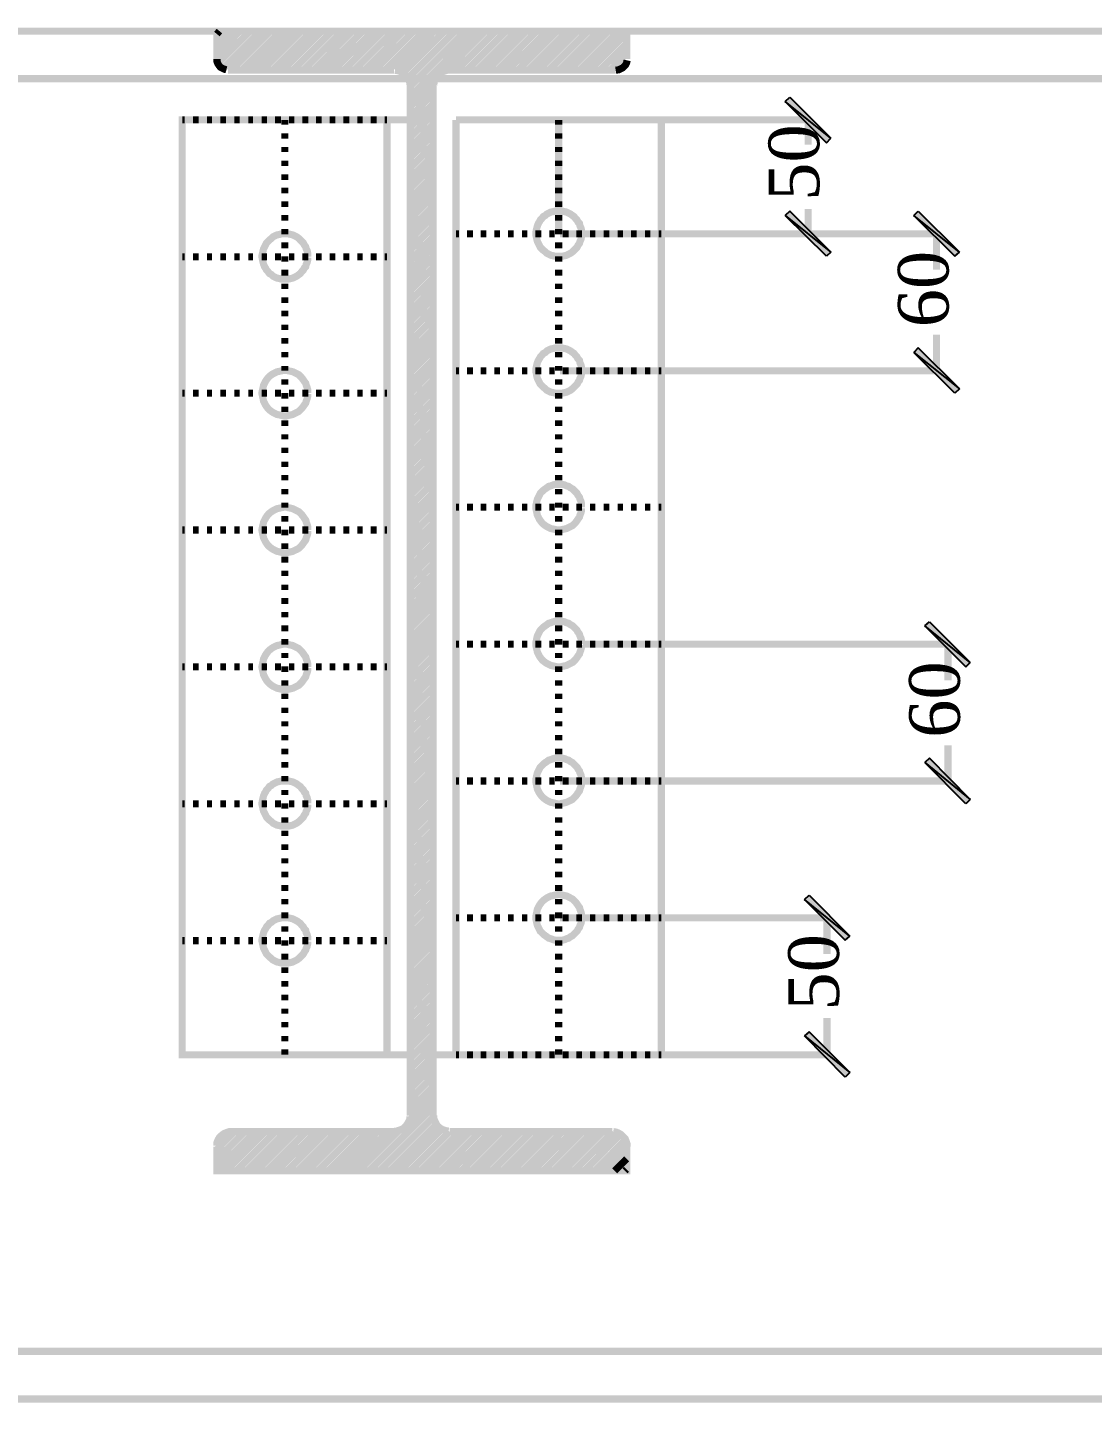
# Model space of a CAD drawing. Header units: millimetres. Extents: x 5315 to 5554, y 2783 to 3056.
# Drawn here: x 5457.22 to 5495.1, y 2848.99 to 2897.89 of the extents above; entities that cross this region are included whole.
import ezdxf

# ---------------------------------------------------------------- set-up
doc = ezdxf.new("R2010")
doc.units = ezdxf.units.MM
for name, color, linetype in [('H', 7, 'Continuous'), ('P', 7, 'Continuous'), ('T', 7, 'Continuous')]:
    doc.layers.add(name, color=color, linetype=linetype)
doc.styles.get("Standard").update_dxf_attribs({"font": 'arial.ttf'})

msp = doc.modelspace()

# ---------------------------------------------------------------- hatches: boundary and pattern name
at = {"layer": 'H', "linetype": 'Continuous'}
for points in [[(5485.793, 2893.934), (5485.634, 2893.793), (5484.188, 2895.24), (5484.347, 2895.398), (5485.793, 2893.934)], [(5485.793, 2889.895), (5485.634, 2889.736), (5484.188, 2891.183), (5484.347, 2891.359), (5485.793, 2889.895)], [(5490.362, 2889.895), (5490.22, 2889.736), (5488.756, 2891.183), (5488.898, 2891.359), (5490.362, 2889.895)], [(5490.362, 2885.027), (5490.22, 2884.868), (5488.756, 2886.332), (5488.898, 2886.473), (5490.362, 2885.027)], [(5490.767, 2875.29), (5490.609, 2875.149), (5489.144, 2876.613), (5489.303, 2876.754), (5490.767, 2875.29)], [(5490.767, 2870.439), (5490.609, 2870.281), (5489.144, 2871.745), (5489.303, 2871.903), (5490.767, 2870.439)], [(5486.463, 2865.571), (5486.322, 2865.412), (5484.858, 2866.876), (5485.017, 2867.035), (5486.463, 2865.571)], [(5486.463, 2860.703), (5486.322, 2860.544), (5484.858, 2862.008), (5485.017, 2862.167), (5486.463, 2860.703)]]:
    msp.add_hatch(color=256, dxfattribs=at).paths.add_polyline_path(points)

# ---------------------------------------------------------------- linework, layer by layer
at = {"layer": 'P', "const_width": 0.254}
for points in [[(5426.174, 2897.762), (5516.308, 2897.762)], [(5463.956, 2897.656), (5464.044, 2897.762)], [(5463.956, 2897.286), (5464.415, 2897.762)], [(5463.956, 2896.933), (5464.768, 2897.762)], [(5478.526, 2896.774), (5478.526, 2897.762), (5463.956, 2897.762), (5463.956, 2896.774)], [(5463.974, 2896.598), (5465.138, 2897.762)], [(5464.168, 2896.421), (5465.508, 2897.762)], [(5464.468, 2896.369), (5465.861, 2897.762)], [(5464.838, 2896.369), (5466.232, 2897.762)], [(5465.191, 2896.369), (5466.602, 2897.762)], [(5465.561, 2896.369), (5466.955, 2897.762)], [(5465.932, 2896.369), (5467.325, 2897.762)], [(5466.284, 2896.369), (5467.678, 2897.762)], [(5466.655, 2896.369), (5468.048, 2897.762)], [(5467.025, 2896.369), (5468.419, 2897.762)], [(5467.396, 2896.369), (5468.772, 2897.762)], [(5467.749, 2896.369), (5469.142, 2897.762)], [(5468.101, 2896.369), (5469.512, 2897.762)], [(5468.472, 2896.369), (5469.865, 2897.762)], [(5468.842, 2896.369), (5470.236, 2897.762)], [(5469.213, 2896.369), (5470.588, 2897.762)], [(5469.565, 2896.369), (5470.959, 2897.762)], [(5469.936, 2896.369), (5471.329, 2897.762)], [(5470.306, 2896.369), (5471.682, 2897.762)], [(5470.571, 2896.28), (5472.052, 2897.762)], [(5470.747, 2896.086), (5472.423, 2897.762)], [(5470.835, 2895.804), (5471.1, 2896.069), (5472.793, 2897.762)], [(5470.835, 2895.434), (5471.47, 2896.069), (5473.146, 2897.762)], [(5472.105, 2896.351), (5473.499, 2897.762)], [(5472.476, 2896.369), (5473.869, 2897.762)], [(5472.846, 2896.369), (5474.24, 2897.762)], [(5473.217, 2896.369), (5474.61, 2897.762)], [(5473.569, 2896.369), (5474.963, 2897.762)], [(5473.94, 2896.369), (5475.333, 2897.762)], [(5474.293, 2896.369), (5475.704, 2897.762)], [(5474.663, 2896.369), (5476.056, 2897.762)], [(5475.033, 2896.369), (5476.427, 2897.762)], [(5475.386, 2896.369), (5476.78, 2897.762)], [(5475.757, 2896.369), (5477.15, 2897.762)], [(5476.127, 2896.369), (5477.52, 2897.762)], [(5476.48, 2896.369), (5477.873, 2897.762)], [(5476.85, 2896.369), (5478.244, 2897.762)], [(5477.203, 2896.369), (5478.526, 2897.691)], [(5477.573, 2896.369), (5478.526, 2897.321)], [(5477.944, 2896.369), (5478.526, 2896.968)], [(5463.956, 2896.774), (5463.956, 2896.686), (5463.991, 2896.598), (5464.027, 2896.545), (5464.08, 2896.474), (5464.15, 2896.439), (5464.221, 2896.404), (5464.291, 2896.386)], [(5464.344, 2896.369), (5470.253, 2896.369)], [(5470.835, 2895.804), (5470.818, 2895.892), (5470.8, 2895.998), (5470.747, 2896.104), (5470.677, 2896.192), (5470.606, 2896.263), (5470.5, 2896.316), (5470.394, 2896.351), (5470.289, 2896.369)], [(5472.229, 2896.369), (5472.141, 2896.369), (5472.035, 2896.333), (5471.929, 2896.298), (5471.841, 2896.227), (5471.77, 2896.139), (5471.717, 2896.051), (5471.682, 2895.945), (5471.664, 2895.839)], [(5472.229, 2896.369), (5478.138, 2896.369)], [(5478.138, 2896.369), (5478.244, 2896.386), (5478.314, 2896.421), (5478.385, 2896.457), (5478.438, 2896.51), (5478.491, 2896.563), (5478.526, 2896.633), (5478.544, 2896.721)], [(5426.174, 2896.069), (5515.744, 2896.069)], [(5470.835, 2895.081), (5471.664, 2895.91)], [(5470.835, 2895.804), (5470.835, 2859.186)], [(5470.835, 2894.711), (5471.647, 2895.54)], [(5471.647, 2895.804), (5471.647, 2859.186)], [(5470.835, 2894.358), (5471.647, 2895.169)], [(5462.721, 2894.605), (5462.81, 2894.605)], [(5470.835, 2861.355), (5462.721, 2861.355), (5462.721, 2894.605), (5470.835, 2894.605)], [(5463.109, 2894.605), (5463.304, 2894.605)], [(5463.603, 2894.605), (5463.78, 2894.605)], [(5464.08, 2894.605), (5464.274, 2894.605)], [(5464.574, 2894.605), (5464.768, 2894.605)], [(5465.067, 2894.605), (5465.244, 2894.605)], [(5465.544, 2894.605), (5465.738, 2894.605)], [(5466.02, 2894.605), (5466.232, 2894.605)], [(5466.373, 2894.428), (5466.373, 2894.605)], [(5466.514, 2894.605), (5466.708, 2894.605)], [(5466.99, 2894.605), (5467.202, 2894.605)], [(5467.484, 2894.605), (5467.678, 2894.605)], [(5467.96, 2894.605), (5468.172, 2894.605)], [(5468.454, 2894.605), (5468.666, 2894.605)], [(5468.948, 2894.605), (5469.142, 2894.605)], [(5469.424, 2894.605), (5469.636, 2894.605)], [(5469.918, 2894.605), (5470.006, 2894.605)], [(5470.006, 2861.355), (5470.006, 2894.605)], [(5470.835, 2893.987), (5471.647, 2894.816)], [(5470.835, 2861.355), (5470.835, 2894.605)], [(5470.835, 2893.617), (5471.647, 2894.446)], [(5479.761, 2894.605), (5479.761, 2861.355), (5471.647, 2861.355)], [(5479.761, 2894.605), (5472.458, 2894.605)], [(5472.458, 2894.605), (5472.458, 2861.355)], [(5476.109, 2894.605), (5476.109, 2894.428)], [(5476.109, 2894.605), (5476.109, 2890.548)], [(5476.162, 2894.605), (5485.088, 2894.605)], [(5484.982, 2894.605), (5484.982, 2893.723)], [(5466.373, 2893.934), (5466.373, 2894.128)], [(5470.835, 2893.264), (5471.647, 2894.093)], [(5476.109, 2894.128), (5476.109, 2893.934)], [(5466.373, 2893.458), (5466.373, 2893.635)], [(5470.835, 2892.894), (5471.647, 2893.723)], [(5476.109, 2893.635), (5476.109, 2893.458)], [(5466.373, 2892.964), (5466.373, 2893.158)], [(5470.835, 2892.523), (5471.647, 2893.352)], [(5470.835, 2892.171), (5471.647, 2893)], [(5476.109, 2893.158), (5476.109, 2892.964)], [(5466.373, 2892.47), (5466.373, 2892.664)], [(5470.835, 2891.8), (5471.647, 2892.629)], [(5476.109, 2892.664), (5476.109, 2892.47)], [(5466.373, 2891.994), (5466.373, 2892.188)], [(5470.835, 2891.447), (5471.647, 2892.259)], [(5476.109, 2892.188), (5476.109, 2891.994)], [(5466.373, 2891.5), (5466.373, 2891.712)], [(5470.835, 2891.077), (5471.647, 2891.906)], [(5470.835, 2890.706), (5471.647, 2891.536)], [(5476.109, 2891.712), (5476.109, 2891.5)], [(5466.373, 2891.024), (5466.373, 2891.218)], [(5470.835, 2890.354), (5471.647, 2891.183)], [(5476.921, 2890.565), (5476.921, 2890.689), (5476.903, 2890.759), (5476.868, 2890.83), (5476.85, 2890.918), (5476.797, 2890.971), (5476.762, 2891.042), (5476.709, 2891.095), (5476.656, 2891.165), (5476.603, 2891.2), (5476.533, 2891.253), (5476.462, 2891.289), (5476.392, 2891.324), (5476.321, 2891.341), (5476.233, 2891.359), (5476.162, 2891.359), (5476.074, 2891.359), (5475.986, 2891.359), (5475.915, 2891.341), (5475.827, 2891.324), (5475.757, 2891.289), (5475.686, 2891.253), (5475.633, 2891.2), (5475.563, 2891.165), (5475.51, 2891.095), (5475.457, 2891.042), (5475.421, 2890.971), (5475.386, 2890.918), (5475.351, 2890.83), (5475.333, 2890.759), (5475.316, 2890.689), (5475.298, 2890.601), (5475.298, 2890.512), (5475.316, 2890.442), (5475.333, 2890.354), (5475.351, 2890.283), (5475.386, 2890.213), (5475.421, 2890.142), (5475.457, 2890.071), (5475.51, 2890.019), (5475.563, 2889.966), (5475.633, 2889.913), (5475.686, 2889.86), (5475.757, 2889.825), (5475.827, 2889.789), (5475.915, 2889.772), (5475.986, 2889.754), (5476.074, 2889.754), (5476.162, 2889.754), (5476.233, 2889.754), (5476.321, 2889.772), (5476.392, 2889.789), (5476.462, 2889.825), (5476.533, 2889.86), (5476.603, 2889.913), (5476.656, 2889.966), (5476.709, 2890.019), (5476.762, 2890.071), (5476.797, 2890.142), (5476.85, 2890.213), (5476.868, 2890.283), (5476.903, 2890.354), (5476.921, 2890.442), (5476.921, 2890.512)], [(5476.109, 2891.218), (5476.109, 2891.024)], [(5484.982, 2890.548), (5484.982, 2891.43)], [(5467.184, 2889.736), (5467.184, 2889.86), (5467.166, 2889.948), (5467.131, 2890.019), (5467.114, 2890.089), (5467.061, 2890.16), (5467.025, 2890.23), (5466.972, 2890.283), (5466.919, 2890.336), (5466.867, 2890.389), (5466.796, 2890.442), (5466.725, 2890.477), (5466.655, 2890.512), (5466.584, 2890.53), (5466.496, 2890.548), (5466.426, 2890.548), (5466.337, 2890.548), (5466.249, 2890.548), (5466.179, 2890.53), (5466.09, 2890.512), (5466.02, 2890.477), (5465.949, 2890.442), (5465.896, 2890.389), (5465.826, 2890.336), (5465.773, 2890.283), (5465.72, 2890.23), (5465.685, 2890.16), (5465.649, 2890.089), (5465.614, 2890.019), (5465.597, 2889.948), (5465.579, 2889.86), (5465.561, 2889.789), (5465.561, 2889.701), (5465.579, 2889.613), (5465.597, 2889.542), (5465.614, 2889.472), (5465.649, 2889.384), (5465.685, 2889.331), (5465.72, 2889.26), (5465.773, 2889.207), (5465.826, 2889.137), (5465.896, 2889.101), (5465.949, 2889.048), (5466.02, 2889.013), (5466.09, 2888.978), (5466.179, 2888.96), (5466.249, 2888.943), (5466.337, 2888.943), (5466.426, 2888.943), (5466.496, 2888.943), (5466.584, 2888.96), (5466.655, 2888.978), (5466.725, 2889.013), (5466.796, 2889.048), (5466.867, 2889.101), (5466.919, 2889.137), (5466.972, 2889.207), (5467.025, 2889.26), (5467.061, 2889.331), (5467.114, 2889.384), (5467.131, 2889.472), (5467.166, 2889.542), (5467.184, 2889.613), (5467.184, 2889.701)], [(5466.373, 2890.53), (5466.373, 2890.724)], [(5470.835, 2889.983), (5471.647, 2890.812)], [(5472.564, 2890.548), (5472.458, 2890.548)], [(5473.058, 2890.548), (5472.846, 2890.548)], [(5473.534, 2890.548), (5473.34, 2890.548)], [(5474.028, 2890.548), (5473.816, 2890.548)], [(5474.504, 2890.548), (5474.31, 2890.548)], [(5474.998, 2890.548), (5474.804, 2890.548)], [(5475.492, 2890.548), (5475.28, 2890.548)], [(5475.968, 2890.548), (5475.774, 2890.548)], [(5476.109, 2890.724), (5476.109, 2890.53)], [(5476.162, 2890.548), (5485.088, 2890.548)], [(5476.162, 2890.548), (5489.656, 2890.548)], [(5476.462, 2890.548), (5476.25, 2890.548)], [(5476.938, 2890.548), (5476.744, 2890.548)], [(5477.415, 2890.548), (5477.221, 2890.548)], [(5477.909, 2890.548), (5477.714, 2890.548)], [(5478.402, 2890.548), (5478.208, 2890.548)], [(5478.879, 2890.548), (5478.685, 2890.548)], [(5479.373, 2890.548), (5479.179, 2890.548)], [(5479.761, 2890.548), (5479.672, 2890.548)], [(5489.55, 2890.548), (5489.55, 2889.278)], [(5466.373, 2890.036), (5466.373, 2890.248)], [(5470.835, 2889.613), (5471.647, 2890.442)], [(5470.835, 2889.242), (5471.647, 2890.089)], [(5476.109, 2890.248), (5476.109, 2890.036)], [(5462.721, 2889.736), (5462.81, 2889.736)], [(5463.109, 2889.736), (5463.304, 2889.736)], [(5463.603, 2889.736), (5463.78, 2889.736)], [(5464.08, 2889.736), (5464.274, 2889.736)], [(5464.574, 2889.736), (5464.768, 2889.736)], [(5465.067, 2889.736), (5465.244, 2889.736)], [(5465.544, 2889.736), (5465.738, 2889.736)], [(5466.02, 2889.736), (5466.232, 2889.736)], [(5466.373, 2889.56), (5466.373, 2889.754)], [(5466.514, 2889.736), (5466.708, 2889.736)], [(5466.99, 2889.736), (5467.202, 2889.736)], [(5467.484, 2889.736), (5467.678, 2889.736)], [(5467.96, 2889.736), (5468.172, 2889.736)], [(5468.454, 2889.736), (5468.666, 2889.736)], [(5468.948, 2889.736), (5469.142, 2889.736)], [(5469.424, 2889.736), (5469.636, 2889.736)], [(5469.918, 2889.736), (5470.006, 2889.736)], [(5470.835, 2888.89), (5471.647, 2889.719)], [(5476.109, 2889.754), (5476.109, 2889.56)], [(5466.373, 2889.066), (5466.373, 2889.278)], [(5470.835, 2888.537), (5471.647, 2889.348)], [(5476.109, 2889.278), (5476.109, 2889.066)], [(5466.373, 2888.59), (5466.373, 2888.784)], [(5470.835, 2888.166), (5471.647, 2888.978)], [(5470.835, 2887.796), (5471.647, 2888.625)], [(5476.109, 2888.784), (5476.109, 2888.59)], [(5466.373, 2888.096), (5466.373, 2888.29)], [(5470.835, 2887.443), (5471.647, 2888.272)], [(5476.109, 2888.29), (5476.109, 2888.096)], [(5466.373, 2887.62), (5466.373, 2887.814)], [(5470.835, 2887.073), (5471.647, 2887.902)], [(5476.109, 2887.814), (5476.109, 2887.62)], [(5466.373, 2887.126), (5466.373, 2887.32)], [(5470.835, 2886.702), (5471.647, 2887.531)], [(5470.835, 2886.332), (5471.647, 2887.161)], [(5476.109, 2887.32), (5476.109, 2887.126)], [(5466.373, 2886.65), (5466.373, 2886.844)], [(5470.835, 2885.979), (5471.647, 2886.808)], [(5476.109, 2886.844), (5476.109, 2886.65)], [(5489.55, 2885.679), (5489.55, 2886.967)], [(5466.373, 2886.156), (5466.373, 2886.35)], [(5470.835, 2885.626), (5471.647, 2886.438)], [(5476.921, 2885.697), (5476.921, 2885.821), (5476.903, 2885.891), (5476.868, 2885.962), (5476.85, 2886.05), (5476.797, 2886.103), (5476.762, 2886.173), (5476.709, 2886.226), (5476.656, 2886.297), (5476.603, 2886.332), (5476.533, 2886.385), (5476.462, 2886.42), (5476.392, 2886.456), (5476.321, 2886.473), (5476.233, 2886.491), (5476.162, 2886.491), (5476.074, 2886.491), (5475.986, 2886.491), (5475.915, 2886.473), (5475.827, 2886.456), (5475.757, 2886.42), (5475.686, 2886.385), (5475.633, 2886.332), (5475.563, 2886.297), (5475.51, 2886.226), (5475.457, 2886.173), (5475.421, 2886.103), (5475.386, 2886.05), (5475.351, 2885.962), (5475.333, 2885.891), (5475.316, 2885.821), (5475.298, 2885.732), (5475.298, 2885.644), (5475.316, 2885.574), (5475.333, 2885.485), (5475.351, 2885.415), (5475.386, 2885.344), (5475.421, 2885.274), (5475.457, 2885.203), (5475.51, 2885.15), (5475.563, 2885.097), (5475.633, 2885.044), (5475.686, 2884.991), (5475.757, 2884.956), (5475.827, 2884.921), (5475.915, 2884.903), (5475.986, 2884.886), (5476.074, 2884.886), (5476.162, 2884.886), (5476.233, 2884.886), (5476.321, 2884.903), (5476.392, 2884.921), (5476.462, 2884.956), (5476.533, 2884.991), (5476.603, 2885.044), (5476.656, 2885.097), (5476.709, 2885.15), (5476.762, 2885.203), (5476.797, 2885.274), (5476.85, 2885.344), (5476.868, 2885.415), (5476.903, 2885.485), (5476.921, 2885.574), (5476.921, 2885.644)], [(5476.109, 2886.35), (5476.109, 2886.156)], [(5467.184, 2884.886), (5467.184, 2885.009), (5467.166, 2885.08), (5467.131, 2885.168), (5467.114, 2885.238), (5467.061, 2885.309), (5467.025, 2885.362), (5466.972, 2885.432), (5466.919, 2885.485), (5466.867, 2885.538), (5466.796, 2885.574), (5466.725, 2885.609), (5466.655, 2885.644), (5466.584, 2885.662), (5466.496, 2885.679), (5466.426, 2885.697), (5466.337, 2885.697), (5466.249, 2885.679), (5466.179, 2885.662), (5466.09, 2885.644), (5466.02, 2885.609), (5465.949, 2885.574), (5465.896, 2885.538), (5465.826, 2885.485), (5465.773, 2885.432), (5465.72, 2885.362), (5465.685, 2885.309), (5465.649, 2885.238), (5465.614, 2885.168), (5465.597, 2885.08), (5465.579, 2885.009), (5465.561, 2884.921), (5465.561, 2884.85), (5465.579, 2884.762), (5465.597, 2884.692), (5465.614, 2884.603), (5465.649, 2884.533), (5465.685, 2884.462), (5465.72, 2884.409), (5465.773, 2884.339), (5465.826, 2884.286), (5465.896, 2884.233), (5465.949, 2884.198), (5466.02, 2884.162), (5466.09, 2884.127), (5466.179, 2884.11), (5466.249, 2884.092), (5466.337, 2884.074), (5466.426, 2884.074), (5466.496, 2884.092), (5466.584, 2884.11), (5466.655, 2884.127), (5466.725, 2884.162), (5466.796, 2884.198), (5466.867, 2884.233), (5466.919, 2884.286), (5466.972, 2884.339), (5467.025, 2884.409), (5467.061, 2884.462), (5467.114, 2884.533), (5467.131, 2884.603), (5467.166, 2884.692), (5467.184, 2884.762), (5467.184, 2884.85)], [(5466.373, 2885.679), (5466.373, 2885.856)], [(5470.835, 2885.256), (5471.647, 2886.067)], [(5470.835, 2884.886), (5471.647, 2885.715)], [(5472.564, 2885.679), (5472.458, 2885.679)], [(5473.058, 2885.679), (5472.846, 2885.679)], [(5473.534, 2885.679), (5473.34, 2885.679)], [(5474.028, 2885.679), (5473.816, 2885.679)], [(5474.504, 2885.679), (5474.31, 2885.679)], [(5474.998, 2885.679), (5474.804, 2885.679)], [(5475.492, 2885.679), (5475.28, 2885.679)], [(5475.968, 2885.679), (5475.774, 2885.679)], [(5476.109, 2885.856), (5476.109, 2885.679)], [(5476.162, 2885.679), (5489.656, 2885.679)], [(5476.462, 2885.679), (5476.25, 2885.679)], [(5476.938, 2885.679), (5476.744, 2885.679)], [(5477.415, 2885.679), (5477.221, 2885.679)], [(5477.909, 2885.679), (5477.714, 2885.679)], [(5478.402, 2885.679), (5478.208, 2885.679)], [(5478.879, 2885.679), (5478.685, 2885.679)], [(5479.373, 2885.679), (5479.179, 2885.679)], [(5479.761, 2885.679), (5479.672, 2885.679)], [(5466.373, 2885.186), (5466.373, 2885.38)], [(5470.835, 2884.515), (5471.647, 2885.344)], [(5476.109, 2885.38), (5476.109, 2885.186)], [(5462.721, 2884.886), (5462.81, 2884.886)], [(5463.109, 2884.886), (5463.304, 2884.886)], [(5463.603, 2884.886), (5463.78, 2884.886)], [(5464.08, 2884.886), (5464.274, 2884.886)], [(5464.574, 2884.886), (5464.768, 2884.886)], [(5465.067, 2884.886), (5465.244, 2884.886)], [(5465.544, 2884.886), (5465.738, 2884.886)], [(5466.02, 2884.886), (5466.232, 2884.886)], [(5466.373, 2884.692), (5466.373, 2884.886)], [(5466.514, 2884.886), (5466.708, 2884.886)], [(5466.99, 2884.886), (5467.202, 2884.886)], [(5467.484, 2884.886), (5467.678, 2884.886)], [(5467.96, 2884.886), (5468.172, 2884.886)], [(5468.454, 2884.886), (5468.666, 2884.886)], [(5468.948, 2884.886), (5469.142, 2884.886)], [(5469.424, 2884.886), (5469.636, 2884.886)], [(5469.918, 2884.886), (5470.006, 2884.886)], [(5470.835, 2884.162), (5471.647, 2884.991)], [(5470.835, 2883.792), (5471.647, 2884.621)], [(5476.109, 2884.886), (5476.109, 2884.692)], [(5466.373, 2884.215), (5466.373, 2884.409)], [(5470.835, 2883.422), (5471.647, 2884.251)], [(5476.109, 2884.409), (5476.109, 2884.215)], [(5466.373, 2883.721), (5466.373, 2883.916)], [(5470.835, 2883.069), (5471.647, 2883.898)], [(5476.109, 2883.916), (5476.109, 2883.721)], [(5466.373, 2883.245), (5466.373, 2883.422)], [(5470.835, 2882.698), (5471.647, 2883.527)], [(5470.835, 2882.346), (5471.647, 2883.157)], [(5476.109, 2883.422), (5476.109, 2883.245)], [(5466.373, 2882.751), (5466.373, 2882.945)], [(5470.835, 2881.975), (5471.647, 2882.804)], [(5476.109, 2882.945), (5476.109, 2882.751)], [(5466.373, 2882.257), (5466.373, 2882.451)], [(5470.835, 2881.605), (5471.647, 2882.434)], [(5476.109, 2882.451), (5476.109, 2882.257)], [(5466.373, 2881.781), (5466.373, 2881.975)], [(5470.835, 2881.252), (5471.647, 2882.081)], [(5470.835, 2880.882), (5471.647, 2881.711)], [(5476.109, 2881.975), (5476.109, 2881.781)], [(5466.373, 2881.287), (5466.373, 2881.481)], [(5470.835, 2880.511), (5471.647, 2881.34)], [(5476.921, 2880.829), (5476.921, 2880.952), (5476.903, 2881.04), (5476.868, 2881.111), (5476.85, 2881.181), (5476.797, 2881.252), (5476.762, 2881.323), (5476.709, 2881.376), (5476.656, 2881.428), (5476.603, 2881.481), (5476.533, 2881.517), (5476.462, 2881.57), (5476.392, 2881.587), (5476.321, 2881.622), (5476.233, 2881.64), (5476.162, 2881.64), (5476.074, 2881.64), (5475.986, 2881.64), (5475.915, 2881.622), (5475.827, 2881.587), (5475.757, 2881.57), (5475.686, 2881.517), (5475.633, 2881.481), (5475.563, 2881.428), (5475.51, 2881.376), (5475.457, 2881.323), (5475.421, 2881.252), (5475.386, 2881.181), (5475.351, 2881.111), (5475.333, 2881.04), (5475.316, 2880.952), (5475.298, 2880.882), (5475.298, 2880.793), (5475.316, 2880.705), (5475.333, 2880.635), (5475.351, 2880.546), (5475.386, 2880.476), (5475.421, 2880.405), (5475.457, 2880.352), (5475.51, 2880.282), (5475.563, 2880.229), (5475.633, 2880.176), (5475.686, 2880.141), (5475.757, 2880.106), (5475.827, 2880.07), (5475.915, 2880.053), (5475.986, 2880.035), (5476.074, 2880.017), (5476.162, 2880.017), (5476.233, 2880.035), (5476.321, 2880.053), (5476.392, 2880.07), (5476.462, 2880.106), (5476.533, 2880.141), (5476.603, 2880.176), (5476.656, 2880.229), (5476.709, 2880.282), (5476.762, 2880.352), (5476.797, 2880.405), (5476.85, 2880.476), (5476.868, 2880.546), (5476.903, 2880.635), (5476.921, 2880.705), (5476.921, 2880.793)], [(5476.109, 2881.481), (5476.109, 2881.287)], [(5467.184, 2880.017), (5467.184, 2880.141), (5467.166, 2880.211), (5467.131, 2880.3), (5467.114, 2880.37), (5467.061, 2880.441), (5467.025, 2880.494), (5466.972, 2880.564), (5466.919, 2880.617), (5466.867, 2880.67), (5466.796, 2880.705), (5466.725, 2880.741), (5466.655, 2880.776), (5466.584, 2880.793), (5466.496, 2880.811), (5466.426, 2880.829), (5466.337, 2880.829), (5466.249, 2880.811), (5466.179, 2880.793), (5466.09, 2880.776), (5466.02, 2880.741), (5465.949, 2880.705), (5465.896, 2880.67), (5465.826, 2880.617), (5465.773, 2880.564), (5465.72, 2880.494), (5465.685, 2880.441), (5465.649, 2880.37), (5465.614, 2880.3), (5465.597, 2880.211), (5465.579, 2880.141), (5465.561, 2880.053), (5465.561, 2879.982), (5465.579, 2879.894), (5465.597, 2879.823), (5465.614, 2879.735), (5465.649, 2879.665), (5465.685, 2879.594), (5465.72, 2879.541), (5465.773, 2879.471), (5465.826, 2879.418), (5465.896, 2879.365), (5465.949, 2879.329), (5466.02, 2879.294), (5466.09, 2879.259), (5466.179, 2879.241), (5466.249, 2879.224), (5466.337, 2879.206), (5466.426, 2879.206), (5466.496, 2879.224), (5466.584, 2879.241), (5466.655, 2879.259), (5466.725, 2879.294), (5466.796, 2879.329), (5466.867, 2879.365), (5466.919, 2879.418), (5466.972, 2879.471), (5467.025, 2879.541), (5467.061, 2879.594), (5467.114, 2879.665), (5467.131, 2879.735), (5467.166, 2879.823), (5467.184, 2879.894), (5467.184, 2879.982)], [(5466.373, 2880.811), (5466.373, 2880.987)], [(5470.835, 2880.158), (5471.647, 2880.987)], [(5472.564, 2880.829), (5472.458, 2880.829)], [(5473.058, 2880.829), (5472.846, 2880.829)], [(5473.534, 2880.829), (5473.34, 2880.829)], [(5474.028, 2880.829), (5473.816, 2880.829)], [(5474.504, 2880.829), (5474.31, 2880.829)], [(5474.998, 2880.829), (5474.804, 2880.829)], [(5475.492, 2880.829), (5475.28, 2880.829)], [(5475.968, 2880.829), (5475.774, 2880.829)], [(5476.109, 2880.987), (5476.109, 2880.811)], [(5476.462, 2880.829), (5476.25, 2880.829)], [(5476.938, 2880.829), (5476.744, 2880.829)], [(5477.415, 2880.829), (5477.221, 2880.829)], [(5477.909, 2880.829), (5477.714, 2880.829)], [(5478.402, 2880.829), (5478.208, 2880.829)], [(5478.879, 2880.829), (5478.685, 2880.829)], [(5479.373, 2880.829), (5479.179, 2880.829)], [(5479.761, 2880.829), (5479.672, 2880.829)], [(5466.373, 2880.317), (5466.373, 2880.511)], [(5470.835, 2879.788), (5471.647, 2880.617)], [(5470.835, 2879.435), (5471.647, 2880.247)], [(5476.109, 2880.511), (5476.109, 2880.317)], [(5462.721, 2880.017), (5462.81, 2880.017)], [(5463.109, 2880.017), (5463.304, 2880.017)], [(5463.603, 2880.017), (5463.78, 2880.017)], [(5464.08, 2880.017), (5464.274, 2880.017)], [(5464.574, 2880.017), (5464.768, 2880.017)], [(5465.067, 2880.017), (5465.244, 2880.017)], [(5465.544, 2880.017), (5465.738, 2880.017)], [(5466.02, 2880.017), (5466.232, 2880.017)], [(5466.373, 2879.823), (5466.373, 2880.035)], [(5466.514, 2880.017), (5466.708, 2880.017)], [(5466.99, 2880.017), (5467.202, 2880.017)], [(5467.484, 2880.017), (5467.678, 2880.017)], [(5467.96, 2880.017), (5468.172, 2880.017)], [(5468.454, 2880.017), (5468.666, 2880.017)], [(5468.948, 2880.017), (5469.142, 2880.017)], [(5469.424, 2880.017), (5469.636, 2880.017)], [(5469.918, 2880.017), (5470.006, 2880.017)], [(5470.835, 2879.065), (5471.647, 2879.894)], [(5476.109, 2880.035), (5476.109, 2879.823)], [(5466.373, 2879.347), (5466.373, 2879.541)], [(5470.835, 2878.694), (5471.647, 2879.523)], [(5476.109, 2879.541), (5476.109, 2879.347)], [(5466.373, 2878.853), (5466.373, 2879.065)], [(5470.835, 2878.342), (5471.647, 2879.171)], [(5470.835, 2877.971), (5471.647, 2878.8)], [(5476.109, 2879.065), (5476.109, 2878.853)], [(5466.373, 2878.377), (5466.373, 2878.571)], [(5470.835, 2877.601), (5471.647, 2878.43)], [(5476.109, 2878.571), (5476.109, 2878.377)], [(5466.373, 2877.883), (5466.373, 2878.077)], [(5470.835, 2877.23), (5471.647, 2878.077)], [(5476.109, 2878.077), (5476.109, 2877.883)], [(5466.373, 2877.389), (5466.373, 2877.601)], [(5470.835, 2876.878), (5471.647, 2877.707)], [(5470.835, 2876.525), (5471.647, 2877.336)], [(5476.109, 2877.601), (5476.109, 2877.389)], [(5466.373, 2876.913), (5466.373, 2877.107)], [(5470.835, 2876.154), (5471.647, 2876.966)], [(5476.109, 2877.107), (5476.109, 2876.913)], [(5466.373, 2876.419), (5466.373, 2876.631)], [(5470.835, 2875.784), (5471.647, 2876.613)], [(5476.921, 2875.96), (5476.921, 2876.084), (5476.903, 2876.172), (5476.868, 2876.243), (5476.85, 2876.313), (5476.797, 2876.384), (5476.762, 2876.454), (5476.709, 2876.507), (5476.656, 2876.56), (5476.603, 2876.613), (5476.533, 2876.648), (5476.462, 2876.701), (5476.392, 2876.719), (5476.321, 2876.754), (5476.233, 2876.772), (5476.162, 2876.772), (5476.074, 2876.772), (5475.986, 2876.772), (5475.915, 2876.754), (5475.827, 2876.719), (5475.757, 2876.701), (5475.686, 2876.648), (5475.633, 2876.613), (5475.563, 2876.56), (5475.51, 2876.507), (5475.457, 2876.454), (5475.421, 2876.384), (5475.386, 2876.313), (5475.351, 2876.243), (5475.333, 2876.172), (5475.316, 2876.084), (5475.298, 2876.013), (5475.298, 2875.925), (5475.316, 2875.837), (5475.333, 2875.766), (5475.351, 2875.678), (5475.386, 2875.608), (5475.421, 2875.537), (5475.457, 2875.484), (5475.51, 2875.414), (5475.563, 2875.361), (5475.633, 2875.308), (5475.686, 2875.272), (5475.757, 2875.237), (5475.827, 2875.202), (5475.915, 2875.184), (5475.986, 2875.167), (5476.074, 2875.149), (5476.162, 2875.149), (5476.233, 2875.167), (5476.321, 2875.184), (5476.392, 2875.202), (5476.462, 2875.237), (5476.533, 2875.272), (5476.603, 2875.308), (5476.656, 2875.361), (5476.709, 2875.414), (5476.762, 2875.484), (5476.797, 2875.537), (5476.85, 2875.608), (5476.868, 2875.678), (5476.903, 2875.766), (5476.921, 2875.837), (5476.921, 2875.925)], [(5476.109, 2876.631), (5476.109, 2876.419)], [(5467.184, 2875.149), (5467.184, 2875.272), (5467.166, 2875.343), (5467.131, 2875.431), (5467.114, 2875.502), (5467.061, 2875.572), (5467.025, 2875.625), (5466.972, 2875.696), (5466.919, 2875.749), (5466.867, 2875.802), (5466.796, 2875.837), (5466.725, 2875.872), (5466.655, 2875.907), (5466.584, 2875.925), (5466.496, 2875.943), (5466.426, 2875.96), (5466.337, 2875.96), (5466.249, 2875.943), (5466.179, 2875.925), (5466.09, 2875.907), (5466.02, 2875.872), (5465.949, 2875.837), (5465.896, 2875.802), (5465.826, 2875.749), (5465.773, 2875.696), (5465.72, 2875.625), (5465.685, 2875.572), (5465.649, 2875.502), (5465.614, 2875.431), (5465.597, 2875.343), (5465.579, 2875.272), (5465.561, 2875.184), (5465.561, 2875.114), (5465.579, 2875.026), (5465.597, 2874.955), (5465.614, 2874.867), (5465.649, 2874.796), (5465.685, 2874.726), (5465.72, 2874.673), (5465.773, 2874.602), (5465.826, 2874.549), (5465.896, 2874.496), (5465.949, 2874.461), (5466.02, 2874.426), (5466.09, 2874.391), (5466.179, 2874.373), (5466.249, 2874.355), (5466.337, 2874.338), (5466.426, 2874.338), (5466.496, 2874.355), (5466.584, 2874.373), (5466.655, 2874.391), (5466.725, 2874.426), (5466.796, 2874.461), (5466.867, 2874.496), (5466.919, 2874.549), (5466.972, 2874.602), (5467.025, 2874.673), (5467.061, 2874.726), (5467.114, 2874.796), (5467.131, 2874.867), (5467.166, 2874.955), (5467.184, 2875.026), (5467.184, 2875.114)], [(5466.373, 2875.943), (5466.373, 2876.137)], [(5470.835, 2875.414), (5471.647, 2876.26)], [(5470.835, 2875.061), (5471.647, 2875.89)], [(5472.564, 2875.96), (5472.458, 2875.96)], [(5473.058, 2875.96), (5472.846, 2875.96)], [(5473.534, 2875.96), (5473.34, 2875.96)], [(5474.028, 2875.96), (5473.816, 2875.96)], [(5474.504, 2875.96), (5474.31, 2875.96)], [(5474.998, 2875.96), (5474.804, 2875.96)], [(5475.492, 2875.96), (5475.28, 2875.96)], [(5475.968, 2875.96), (5475.774, 2875.96)], [(5476.109, 2876.137), (5476.109, 2875.943)], [(5476.462, 2875.96), (5476.25, 2875.96)], [(5476.938, 2875.96), (5476.744, 2875.96)], [(5476.974, 2875.96), (5490.044, 2875.96)], [(5477.415, 2875.96), (5477.221, 2875.96)], [(5477.909, 2875.96), (5477.714, 2875.96)], [(5478.402, 2875.96), (5478.208, 2875.96)], [(5478.879, 2875.96), (5478.685, 2875.96)], [(5479.373, 2875.96), (5479.179, 2875.96)], [(5479.761, 2875.96), (5479.672, 2875.96)], [(5489.956, 2875.96), (5489.956, 2874.673)], [(5466.373, 2875.466), (5466.373, 2875.643)], [(5470.835, 2874.69), (5471.647, 2875.519)], [(5476.109, 2875.643), (5476.109, 2875.466)], [(5462.721, 2875.149), (5462.81, 2875.149)], [(5463.109, 2875.149), (5463.304, 2875.149)], [(5463.603, 2875.149), (5463.78, 2875.149)], [(5464.08, 2875.149), (5464.274, 2875.149)], [(5464.574, 2875.149), (5464.768, 2875.149)], [(5465.067, 2875.149), (5465.244, 2875.149)], [(5465.544, 2875.149), (5465.738, 2875.149)], [(5466.02, 2875.149), (5466.232, 2875.149)], [(5466.373, 2874.973), (5466.373, 2875.167)], [(5466.514, 2875.149), (5466.708, 2875.149)], [(5466.99, 2875.149), (5467.202, 2875.149)], [(5467.484, 2875.149), (5467.678, 2875.149)], [(5467.96, 2875.149), (5468.172, 2875.149)], [(5468.454, 2875.149), (5468.666, 2875.149)], [(5468.948, 2875.149), (5469.142, 2875.149)], [(5469.424, 2875.149), (5469.636, 2875.149)], [(5469.918, 2875.149), (5470.006, 2875.149)], [(5470.835, 2874.32), (5471.647, 2875.149)], [(5476.109, 2875.167), (5476.109, 2874.973)], [(5466.373, 2874.479), (5466.373, 2874.673)], [(5470.835, 2873.967), (5471.647, 2874.796)], [(5470.835, 2873.614), (5471.647, 2874.426)], [(5476.109, 2874.673), (5476.109, 2874.479)], [(5466.373, 2874.002), (5466.373, 2874.196)], [(5470.835, 2873.244), (5471.647, 2874.055)], [(5476.109, 2874.196), (5476.109, 2874.002)], [(5466.373, 2873.509), (5466.373, 2873.703)], [(5470.835, 2872.874), (5471.647, 2873.703)], [(5476.109, 2873.703), (5476.109, 2873.509)], [(5466.373, 2873.032), (5466.373, 2873.209)], [(5470.835, 2872.503), (5471.647, 2873.332)], [(5470.835, 2872.15), (5471.647, 2872.979)], [(5476.109, 2873.209), (5476.109, 2873.032)], [(5466.373, 2872.538), (5466.373, 2872.732)], [(5470.835, 2871.78), (5471.647, 2872.609)], [(5476.109, 2872.732), (5476.109, 2872.538)], [(5466.373, 2872.045), (5466.373, 2872.239)], [(5470.835, 2871.41), (5471.647, 2872.239)], [(5476.921, 2871.092), (5476.921, 2871.216), (5476.903, 2871.304), (5476.868, 2871.374), (5476.85, 2871.445), (5476.797, 2871.515), (5476.762, 2871.586), (5476.709, 2871.639), (5476.656, 2871.692), (5476.603, 2871.745), (5476.533, 2871.78), (5476.462, 2871.833), (5476.392, 2871.851), (5476.321, 2871.886), (5476.233, 2871.903), (5476.162, 2871.903), (5476.074, 2871.903), (5475.986, 2871.903), (5475.915, 2871.886), (5475.827, 2871.851), (5475.757, 2871.833), (5475.686, 2871.78), (5475.633, 2871.745), (5475.563, 2871.692), (5475.51, 2871.639), (5475.457, 2871.586), (5475.421, 2871.515), (5475.386, 2871.445), (5475.351, 2871.374), (5475.333, 2871.304), (5475.316, 2871.216), (5475.298, 2871.145), (5475.298, 2871.057), (5475.316, 2870.969), (5475.333, 2870.898), (5475.351, 2870.81), (5475.386, 2870.739), (5475.421, 2870.669), (5475.457, 2870.616), (5475.51, 2870.545), (5475.563, 2870.492), (5475.633, 2870.439), (5475.686, 2870.404), (5475.757, 2870.369), (5475.827, 2870.334), (5475.915, 2870.316), (5475.986, 2870.298), (5476.074, 2870.281), (5476.162, 2870.281), (5476.233, 2870.298), (5476.321, 2870.316), (5476.392, 2870.334), (5476.462, 2870.369), (5476.533, 2870.404), (5476.603, 2870.439), (5476.656, 2870.492), (5476.709, 2870.545), (5476.762, 2870.616), (5476.797, 2870.669), (5476.85, 2870.739), (5476.868, 2870.81), (5476.903, 2870.898), (5476.921, 2870.969), (5476.921, 2871.057)], [(5476.109, 2872.239), (5476.109, 2872.045)], [(5489.956, 2871.092), (5489.956, 2872.362)], [(5466.373, 2871.568), (5466.373, 2871.762)], [(5470.835, 2871.057), (5471.647, 2871.886)], [(5470.835, 2870.686), (5471.647, 2871.515)], [(5476.109, 2871.762), (5476.109, 2871.568)], [(5467.184, 2870.298), (5467.184, 2870.422), (5467.166, 2870.492), (5467.131, 2870.563), (5467.114, 2870.651), (5467.061, 2870.704), (5467.025, 2870.775), (5466.972, 2870.827), (5466.919, 2870.898), (5466.867, 2870.933), (5466.796, 2870.986), (5466.725, 2871.021), (5466.655, 2871.057), (5466.584, 2871.074), (5466.496, 2871.092), (5466.426, 2871.092), (5466.337, 2871.092), (5466.249, 2871.092), (5466.179, 2871.074), (5466.09, 2871.057), (5466.02, 2871.021), (5465.949, 2870.986), (5465.896, 2870.933), (5465.826, 2870.898), (5465.773, 2870.827), (5465.72, 2870.775), (5465.685, 2870.704), (5465.649, 2870.651), (5465.614, 2870.563), (5465.597, 2870.492), (5465.579, 2870.422), (5465.561, 2870.334), (5465.561, 2870.245), (5465.579, 2870.175), (5465.597, 2870.087), (5465.614, 2870.016), (5465.649, 2869.946), (5465.685, 2869.875), (5465.72, 2869.804), (5465.773, 2869.751), (5465.826, 2869.699), (5465.896, 2869.646), (5465.949, 2869.593), (5466.02, 2869.557), (5466.09, 2869.522), (5466.179, 2869.505), (5466.249, 2869.487), (5466.337, 2869.487), (5466.426, 2869.487), (5466.496, 2869.487), (5466.584, 2869.505), (5466.655, 2869.522), (5466.725, 2869.557), (5466.796, 2869.593), (5466.867, 2869.646), (5466.919, 2869.699), (5466.972, 2869.751), (5467.025, 2869.804), (5467.061, 2869.875), (5467.114, 2869.946), (5467.131, 2870.016), (5467.166, 2870.087), (5467.184, 2870.175), (5467.184, 2870.245)], [(5466.373, 2871.074), (5466.373, 2871.268)], [(5470.835, 2870.334), (5471.647, 2871.145)], [(5472.564, 2871.092), (5472.458, 2871.092)], [(5473.058, 2871.092), (5472.846, 2871.092)], [(5473.534, 2871.092), (5473.34, 2871.092)], [(5474.028, 2871.092), (5473.816, 2871.092)], [(5474.504, 2871.092), (5474.31, 2871.092)], [(5474.998, 2871.092), (5474.804, 2871.092)], [(5475.492, 2871.092), (5475.28, 2871.092)], [(5475.968, 2871.092), (5475.774, 2871.092)], [(5476.109, 2871.268), (5476.109, 2871.074)], [(5476.162, 2871.092), (5490.044, 2871.092)], [(5476.462, 2871.092), (5476.25, 2871.092)], [(5476.938, 2871.092), (5476.744, 2871.092)], [(5477.415, 2871.092), (5477.221, 2871.092)], [(5477.909, 2871.092), (5477.714, 2871.092)], [(5478.402, 2871.092), (5478.208, 2871.092)], [(5478.879, 2871.092), (5478.685, 2871.092)], [(5479.373, 2871.092), (5479.179, 2871.092)], [(5479.761, 2871.092), (5479.672, 2871.092)], [(5466.373, 2870.598), (5466.373, 2870.775)], [(5470.835, 2869.963), (5471.647, 2870.792)], [(5470.835, 2869.593), (5471.647, 2870.422)], [(5476.109, 2870.775), (5476.109, 2870.598)], [(5462.721, 2870.281), (5462.81, 2870.281)], [(5463.109, 2870.281), (5463.304, 2870.281)], [(5463.603, 2870.281), (5463.78, 2870.281)], [(5464.08, 2870.281), (5464.274, 2870.281)], [(5464.574, 2870.281), (5464.768, 2870.281)], [(5465.067, 2870.281), (5465.244, 2870.281)], [(5465.544, 2870.281), (5465.738, 2870.281)], [(5466.02, 2870.281), (5466.232, 2870.281)], [(5466.373, 2870.104), (5466.373, 2870.298)], [(5466.514, 2870.281), (5466.708, 2870.281)], [(5466.99, 2870.281), (5467.202, 2870.281)], [(5467.484, 2870.281), (5467.678, 2870.281)], [(5467.96, 2870.281), (5468.172, 2870.281)], [(5468.454, 2870.281), (5468.666, 2870.281)], [(5468.948, 2870.281), (5469.142, 2870.281)], [(5469.424, 2870.281), (5469.636, 2870.281)], [(5469.918, 2870.281), (5470.006, 2870.281)], [(5470.835, 2869.24), (5471.647, 2870.069)], [(5476.109, 2870.298), (5476.109, 2870.104)], [(5466.373, 2869.61), (5466.373, 2869.804)], [(5470.835, 2868.87), (5471.647, 2869.699)], [(5476.109, 2869.804), (5476.109, 2869.61)], [(5466.373, 2869.134), (5466.373, 2869.328)], [(5470.835, 2868.499), (5471.647, 2869.328)], [(5470.835, 2868.146), (5471.647, 2868.975)], [(5476.109, 2869.328), (5476.109, 2869.134)], [(5466.373, 2868.64), (5466.373, 2868.834)], [(5470.835, 2867.776), (5471.647, 2868.605)], [(5476.109, 2868.834), (5476.109, 2868.64)], [(5466.373, 2868.164), (5466.373, 2868.34)], [(5470.835, 2867.423), (5471.647, 2868.235)], [(5476.109, 2868.34), (5476.109, 2868.164)], [(5466.373, 2867.67), (5466.373, 2867.864)], [(5470.835, 2867.053), (5471.647, 2867.882)], [(5470.835, 2866.682), (5471.647, 2867.511)], [(5476.109, 2867.864), (5476.109, 2867.67)], [(5466.373, 2867.176), (5466.373, 2867.388)], [(5470.835, 2866.33), (5471.647, 2867.159)], [(5476.921, 2866.241), (5476.921, 2866.365), (5476.903, 2866.435), (5476.868, 2866.524), (5476.85, 2866.594), (5476.797, 2866.665), (5476.762, 2866.718), (5476.709, 2866.788), (5476.656, 2866.841), (5476.603, 2866.894), (5476.533, 2866.929), (5476.462, 2866.965), (5476.392, 2867), (5476.321, 2867.017), (5476.233, 2867.035), (5476.162, 2867.053), (5476.074, 2867.053), (5475.986, 2867.035), (5475.915, 2867.017), (5475.827, 2867), (5475.757, 2866.965), (5475.686, 2866.929), (5475.633, 2866.894), (5475.563, 2866.841), (5475.51, 2866.788), (5475.457, 2866.718), (5475.421, 2866.665), (5475.386, 2866.594), (5475.351, 2866.524), (5475.333, 2866.435), (5475.316, 2866.365), (5475.298, 2866.277), (5475.298, 2866.188), (5475.316, 2866.118), (5475.333, 2866.03), (5475.351, 2865.959), (5475.386, 2865.889), (5475.421, 2865.818), (5475.457, 2865.747), (5475.51, 2865.695), (5475.563, 2865.642), (5475.633, 2865.589), (5475.686, 2865.553), (5475.757, 2865.501), (5475.827, 2865.483), (5475.915, 2865.448), (5475.986, 2865.43), (5476.074, 2865.43), (5476.162, 2865.43), (5476.233, 2865.43), (5476.321, 2865.448), (5476.392, 2865.483), (5476.462, 2865.501), (5476.533, 2865.553), (5476.603, 2865.589), (5476.656, 2865.642), (5476.709, 2865.695), (5476.762, 2865.747), (5476.797, 2865.818), (5476.85, 2865.889), (5476.868, 2865.959), (5476.903, 2866.03), (5476.921, 2866.118), (5476.921, 2866.188)], [(5476.109, 2867.388), (5476.109, 2867.176)], [(5466.373, 2866.7), (5466.373, 2866.894)], [(5470.835, 2865.959), (5471.647, 2866.788)], [(5476.109, 2866.894), (5476.109, 2866.7)], [(5467.184, 2865.43), (5467.184, 2865.553), (5467.166, 2865.624), (5467.131, 2865.695), (5467.114, 2865.783), (5467.061, 2865.836), (5467.025, 2865.906), (5466.972, 2865.959), (5466.919, 2866.03), (5466.867, 2866.065), (5466.796, 2866.118), (5466.725, 2866.153), (5466.655, 2866.188), (5466.584, 2866.206), (5466.496, 2866.224), (5466.426, 2866.224), (5466.337, 2866.224), (5466.249, 2866.224), (5466.179, 2866.206), (5466.09, 2866.188), (5466.02, 2866.153), (5465.949, 2866.118), (5465.896, 2866.065), (5465.826, 2866.03), (5465.773, 2865.959), (5465.72, 2865.906), (5465.685, 2865.836), (5465.649, 2865.783), (5465.614, 2865.695), (5465.597, 2865.624), (5465.579, 2865.553), (5465.561, 2865.465), (5465.561, 2865.377), (5465.579, 2865.306), (5465.597, 2865.218), (5465.614, 2865.148), (5465.649, 2865.077), (5465.685, 2865.007), (5465.72, 2864.936), (5465.773, 2864.883), (5465.826, 2864.83), (5465.896, 2864.777), (5465.949, 2864.724), (5466.02, 2864.689), (5466.09, 2864.654), (5466.179, 2864.636), (5466.249, 2864.619), (5466.337, 2864.619), (5466.426, 2864.619), (5466.496, 2864.619), (5466.584, 2864.636), (5466.655, 2864.654), (5466.725, 2864.689), (5466.796, 2864.724), (5466.867, 2864.777), (5466.919, 2864.83), (5466.972, 2864.883), (5467.025, 2864.936), (5467.061, 2865.007), (5467.114, 2865.077), (5467.131, 2865.148), (5467.166, 2865.218), (5467.184, 2865.306), (5467.184, 2865.377)], [(5466.373, 2866.206), (5466.373, 2866.418)], [(5470.835, 2865.589), (5471.647, 2866.418)], [(5470.835, 2865.218), (5471.647, 2866.065)], [(5472.564, 2866.224), (5472.458, 2866.224)], [(5473.058, 2866.224), (5472.846, 2866.224)], [(5473.534, 2866.224), (5473.34, 2866.224)], [(5474.028, 2866.224), (5473.816, 2866.224)], [(5474.504, 2866.224), (5474.31, 2866.224)], [(5474.998, 2866.224), (5474.804, 2866.224)], [(5475.492, 2866.224), (5475.28, 2866.224)], [(5475.968, 2866.224), (5475.774, 2866.224)], [(5476.109, 2866.418), (5476.109, 2866.206)], [(5476.162, 2866.224), (5485.758, 2866.224)], [(5476.462, 2866.224), (5476.25, 2866.224)], [(5476.938, 2866.224), (5476.744, 2866.224)], [(5477.415, 2866.224), (5477.221, 2866.224)], [(5477.909, 2866.224), (5477.714, 2866.224)], [(5478.402, 2866.224), (5478.208, 2866.224)], [(5478.879, 2866.224), (5478.685, 2866.224)], [(5479.373, 2866.224), (5479.179, 2866.224)], [(5479.761, 2866.224), (5479.672, 2866.224)], [(5485.652, 2866.224), (5485.652, 2864.936)], [(5466.373, 2865.73), (5466.373, 2865.924)], [(5470.835, 2864.866), (5471.647, 2865.695)], [(5476.109, 2865.924), (5476.109, 2865.73)], [(5462.721, 2865.412), (5462.81, 2865.412)], [(5463.109, 2865.412), (5463.304, 2865.412)], [(5463.603, 2865.412), (5463.78, 2865.412)], [(5464.08, 2865.412), (5464.274, 2865.412)], [(5464.574, 2865.412), (5464.768, 2865.412)], [(5465.067, 2865.412), (5465.244, 2865.412)], [(5465.544, 2865.412), (5465.738, 2865.412)], [(5466.02, 2865.412), (5466.232, 2865.412)], [(5466.373, 2865.236), (5466.373, 2865.43)], [(5466.514, 2865.412), (5466.708, 2865.412)], [(5466.99, 2865.412), (5467.202, 2865.412)], [(5467.484, 2865.412), (5467.678, 2865.412)], [(5467.96, 2865.412), (5468.172, 2865.412)], [(5468.454, 2865.412), (5468.666, 2865.412)], [(5468.948, 2865.412), (5469.142, 2865.412)], [(5469.424, 2865.412), (5469.636, 2865.412)], [(5469.918, 2865.412), (5470.006, 2865.412)], [(5470.835, 2864.513), (5471.647, 2865.324)], [(5476.109, 2865.43), (5476.109, 2865.236)], [(5466.373, 2864.742), (5466.373, 2864.954)], [(5470.835, 2864.142), (5471.647, 2864.954)], [(5470.835, 2863.772), (5471.647, 2864.601)], [(5476.109, 2864.954), (5476.109, 2864.742)], [(5466.373, 2864.266), (5466.373, 2864.46)], [(5470.835, 2863.401), (5471.647, 2864.248)], [(5476.109, 2864.46), (5476.109, 2864.266)], [(5466.373, 2863.772), (5466.373, 2863.984)], [(5470.835, 2863.049), (5471.647, 2863.878)], [(5476.109, 2863.984), (5476.109, 2863.772)], [(5466.373, 2863.296), (5466.373, 2863.49)], [(5470.835, 2862.678), (5471.647, 2863.507)], [(5470.835, 2862.308), (5471.647, 2863.137)], [(5476.109, 2863.49), (5476.109, 2863.296)], [(5466.373, 2862.819), (5466.373, 2862.996)], [(5470.835, 2861.955), (5471.647, 2862.784)], [(5476.109, 2862.996), (5476.109, 2862.819)], [(5485.652, 2861.355), (5485.652, 2862.661)], [(5466.373, 2862.326), (5466.373, 2862.52)], [(5470.835, 2861.602), (5471.647, 2862.414)], [(5476.109, 2862.52), (5476.109, 2862.326)], [(5466.373, 2861.832), (5466.373, 2862.026)], [(5470.835, 2861.232), (5471.647, 2862.043)], [(5470.835, 2860.861), (5471.647, 2861.691)], [(5476.109, 2862.026), (5476.109, 2861.832)], [(5466.373, 2861.355), (5466.373, 2861.549)], [(5470.835, 2860.491), (5471.647, 2861.32)], [(5472.564, 2861.355), (5472.458, 2861.355)], [(5473.058, 2861.355), (5472.846, 2861.355)], [(5473.534, 2861.355), (5473.34, 2861.355)], [(5474.028, 2861.355), (5473.816, 2861.355)], [(5474.504, 2861.355), (5474.31, 2861.355)], [(5474.998, 2861.355), (5474.804, 2861.355)], [(5475.492, 2861.355), (5475.28, 2861.355)], [(5475.968, 2861.355), (5475.774, 2861.355)], [(5476.109, 2861.549), (5476.109, 2861.355)], [(5476.162, 2861.355), (5485.758, 2861.355)], [(5476.462, 2861.355), (5476.25, 2861.355)], [(5476.938, 2861.355), (5476.744, 2861.355)], [(5477.415, 2861.355), (5477.221, 2861.355)], [(5477.909, 2861.355), (5477.714, 2861.355)], [(5478.402, 2861.355), (5478.208, 2861.355)], [(5478.879, 2861.355), (5478.685, 2861.355)], [(5479.373, 2861.355), (5479.179, 2861.355)], [(5479.761, 2861.355), (5479.672, 2861.355)], [(5470.835, 2860.138), (5471.647, 2860.967)], [(5470.835, 2859.768), (5471.647, 2860.597)], [(5470.835, 2859.397), (5471.647, 2860.226)], [(5470.8, 2859.009), (5471.647, 2859.874)], [(5469.371, 2857.228), (5471.647, 2859.503)], [(5471.664, 2859.203), (5471.664, 2859.115), (5471.7, 2859.009), (5471.753, 2858.904), (5471.805, 2858.815), (5471.894, 2858.745), (5471.982, 2858.692), (5472.088, 2858.657), (5472.194, 2858.639)], [(5469.742, 2857.228), (5471.647, 2859.133)], [(5470.112, 2857.228), (5471.753, 2858.868)], [(5470.253, 2858.639), (5470.341, 2858.639), (5470.447, 2858.674), (5470.553, 2858.71), (5470.641, 2858.78), (5470.712, 2858.868), (5470.765, 2858.956), (5470.818, 2859.062), (5470.818, 2859.168)], [(5470.465, 2857.228), (5471.929, 2858.692)], [(5463.956, 2857.986), (5464.574, 2858.621)], [(5463.956, 2857.616), (5464.944, 2858.621)], [(5463.956, 2857.263), (5465.314, 2858.621)], [(5464.468, 2858.621), (5464.397, 2858.621), (5464.291, 2858.586), (5464.203, 2858.551), (5464.115, 2858.48), (5464.044, 2858.41), (5463.991, 2858.321), (5463.956, 2858.233), (5463.956, 2858.127)], [(5464.274, 2857.228), (5465.667, 2858.621)], [(5470.253, 2858.621), (5464.468, 2858.621)], [(5464.644, 2857.228), (5466.038, 2858.621)], [(5465.014, 2857.228), (5466.408, 2858.621)], [(5465.367, 2857.228), (5466.761, 2858.621)], [(5465.738, 2857.228), (5467.131, 2858.621)], [(5466.09, 2857.228), (5467.502, 2858.621)], [(5466.461, 2857.228), (5467.854, 2858.621)], [(5466.831, 2857.228), (5468.225, 2858.621)], [(5467.184, 2857.228), (5468.578, 2858.621)], [(5467.554, 2857.228), (5468.948, 2858.621)], [(5467.925, 2857.228), (5469.318, 2858.621)], [(5468.295, 2857.228), (5469.671, 2858.621)], [(5468.648, 2857.228), (5470.042, 2858.621)], [(5469.001, 2857.228), (5470.43, 2858.657)], [(5470.835, 2857.228), (5472.229, 2858.621)], [(5471.206, 2857.228), (5472.599, 2858.621)], [(5471.559, 2857.228), (5472.952, 2858.621)], [(5471.929, 2857.228), (5473.322, 2858.621)], [(5478.014, 2858.621), (5472.229, 2858.621)], [(5472.282, 2857.228), (5473.693, 2858.621)], [(5472.652, 2857.228), (5474.046, 2858.621)], [(5473.023, 2857.228), (5474.416, 2858.621)], [(5473.375, 2857.228), (5474.769, 2858.621)], [(5473.746, 2857.228), (5475.139, 2858.621)], [(5474.116, 2857.228), (5475.51, 2858.621)], [(5474.469, 2857.228), (5475.862, 2858.621)], [(5474.839, 2857.228), (5476.233, 2858.621)], [(5475.192, 2857.228), (5476.603, 2858.621)], [(5475.563, 2857.228), (5476.956, 2858.621)], [(5475.933, 2857.228), (5477.326, 2858.621)], [(5476.286, 2857.228), (5477.679, 2858.621)], [(5476.656, 2857.228), (5478.05, 2858.621)], [(5477.027, 2857.228), (5478.314, 2858.533)], [(5477.397, 2857.228), (5478.473, 2858.321)], [(5478.544, 2858.092), (5478.544, 2858.18), (5478.508, 2858.286), (5478.473, 2858.374), (5478.402, 2858.445), (5478.332, 2858.516), (5478.244, 2858.568), (5478.155, 2858.604), (5478.05, 2858.621)], [(5463.956, 2858.092), (5463.956, 2857.228), (5478.526, 2857.228), (5478.526, 2858.092)], [(5477.75, 2857.228), (5478.526, 2858.022)], [(5478.103, 2857.228), (5478.526, 2857.651)], [(5478.473, 2857.228), (5478.526, 2857.281)], [(5426.174, 2850.807), (5516.308, 2850.807)], [(5426.174, 2849.114), (5516.308, 2849.114)]]:
    msp.add_lwpolyline(points, dxfattribs=at)
at = {"layer": 'P'}
for points in [[(5484.17, 2895.257), (5484.329, 2895.416)], [(5485.793, 2893.952), (5484.17, 2895.257)], [(5484.17, 2895.257), (5485.634, 2893.793)], [(5485.793, 2893.952), (5484.17, 2895.257)], [(5484.329, 2895.416), (5485.793, 2893.952)], [(5485.634, 2893.793), (5485.793, 2893.952)], [(5484.329, 2891.359), (5484.17, 2891.2)], [(5484.17, 2891.2), (5485.793, 2889.895)], [(5484.17, 2891.2), (5485.793, 2889.895)], [(5485.634, 2889.754), (5484.17, 2891.2)], [(5485.793, 2889.895), (5484.329, 2891.359)], [(5488.739, 2891.2), (5488.898, 2891.359)], [(5490.362, 2889.895), (5488.739, 2891.2)], [(5488.739, 2891.2), (5490.203, 2889.754)], [(5490.362, 2889.895), (5488.739, 2891.2)], [(5488.898, 2891.359), (5490.362, 2889.895)], [(5485.793, 2889.895), (5485.634, 2889.754)], [(5490.203, 2889.754), (5490.362, 2889.895)], [(5488.898, 2886.491), (5488.739, 2886.332)], [(5488.739, 2886.332), (5490.362, 2885.044)], [(5488.739, 2886.332), (5490.362, 2885.044)], [(5490.203, 2884.886), (5488.739, 2886.332)], [(5490.362, 2885.044), (5488.898, 2886.491)], [(5490.362, 2885.044), (5490.203, 2884.886)], [(5489.127, 2876.613), (5489.303, 2876.754)], [(5490.75, 2875.308), (5489.127, 2876.613)], [(5489.127, 2876.613), (5490.591, 2875.149)], [(5490.75, 2875.308), (5489.127, 2876.613)], [(5489.303, 2876.754), (5490.75, 2875.308)], [(5490.591, 2875.149), (5490.75, 2875.308)], [(5489.303, 2871.903), (5489.127, 2871.745)], [(5489.127, 2871.745), (5490.75, 2870.439)], [(5489.127, 2871.745), (5490.75, 2870.439)], [(5490.591, 2870.281), (5489.127, 2871.745)], [(5490.75, 2870.439), (5489.303, 2871.903)], [(5490.75, 2870.439), (5490.591, 2870.281)], [(5484.858, 2866.876), (5485.017, 2867.035)], [(5486.463, 2865.571), (5484.858, 2866.876)], [(5484.858, 2866.876), (5486.305, 2865.43)], [(5486.463, 2865.571), (5484.858, 2866.876)], [(5485.017, 2867.035), (5486.463, 2865.571)], [(5486.305, 2865.43), (5486.463, 2865.571)], [(5485.017, 2862.167), (5484.858, 2862.026)], [(5484.858, 2862.026), (5486.463, 2860.72)], [(5484.858, 2862.026), (5486.463, 2860.72)], [(5486.305, 2860.562), (5484.858, 2862.026)], [(5486.463, 2860.72), (5485.017, 2862.167)], [(5486.463, 2860.72), (5486.305, 2860.562)]]:
    msp.add_lwpolyline(points, dxfattribs=at)

# ---------------------------------------------------------------- texts
at = {"layer": 'T', "char_height": 1.8, "attachment_point": 1, "rotation": 90}
for s, insert in [('{\\fTimes New Roman|b0|i0|c0|p18;50}', (5483.576, 2891.728)), ('{\\fTimes New Roman|b0|i0|c0|p18;60}', (5488.176, 2887.228)), ('{\\fTimes New Roman|b0|i0|c0|p18;60}', (5488.576, 2872.628)), ('{\\fTimes New Roman|b0|i0|c0|p18;50}', (5484.276, 2862.928))]:
    msp.add_mtext(s, dxfattribs=dict(at, insert=insert))

doc.saveas('drawing.dxf')
